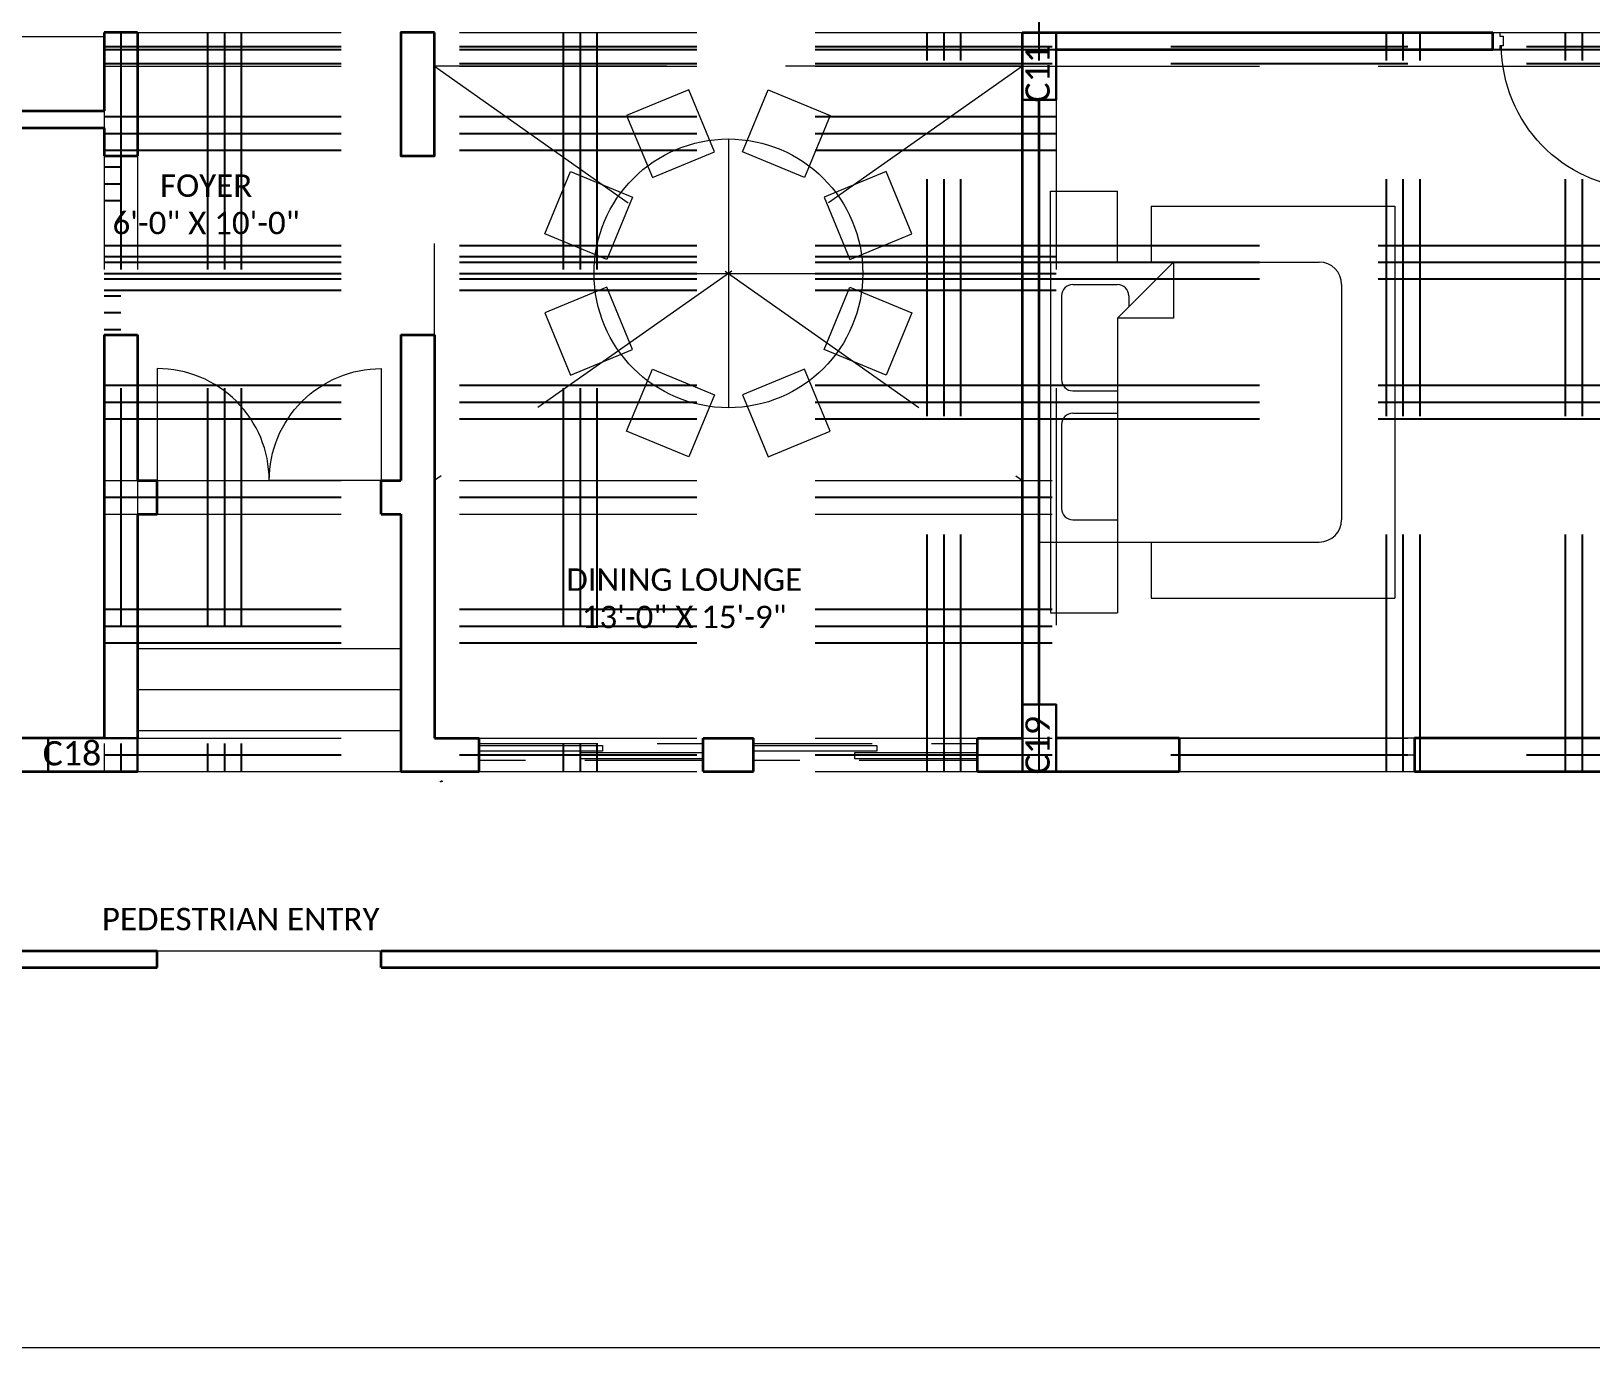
# Model space of a CAD drawing. Header units: inches. Extents: x -315739 to 560314, y 0 to 7836.
# Drawn here: x 315185.6 to 315603.4, y 5803.3 to 6156 of the extents above; entities that cross this region are included whole.
import ezdxf

# ---------------------------------------------------------------- set-up
doc = ezdxf.new("R2010")
doc.units = ezdxf.units.IN
doc.header["$LTSCALE"] = 5
doc.header["$MEASUREMENT"] = 0
doc.linetypes.add('DASHED', pattern=[19.05, 12.7, -6.35])
doc.linetypes.add('DASHED2', pattern=[9.525, 6.35, -3.175])
doc.layers.get('0').update_dxf_attribs({"linetype": 'CONTINUOUS', "lineweight": 0})
for name, color, linetype, lineweight in [('ANGLE SUPPORT', 7, 'CONTINUOUS', 30), ('AUTO', 252, 'CONTINUOUS', 5), ('BEAM', 1, 'DASHED', 9), ('COLUMN912', 7, 'CONTINUOUS', 30), ('DOOR', 7, 'CONTINUOUS', 9), ('FORMAT', 7, 'CONTINUOUS', 9), ('FUR', 32, 'CONTINUOUS', 18), ('furniture', 44, 'CONTINUOUS', 5), ('STAIR', 6, 'CONTINUOUS', 9), ('TC', 7, 'CONTINUOUS', 5), ('TEXT', 7, 'CONTINUOUS', 15), ('WALL', 7, 'CONTINUOUS', 35), ('WINDOW', 1, 'CONTINUOUS', 20)]:
    doc.layers.add(name, color=color, linetype=linetype, lineweight=lineweight)
doc.layers.add('CenterLines', color=7, linetype='DASHED')
doc.layers.add('COLUMN H', color=253, linetype='CONTINUOUS', lineweight=5, true_color=0xb0b0b0)
doc.styles.add('calibri', font='calibri')

# ---------------------------------------------------------------- blocks, each defined once
blk = doc.blocks.new('A$C04F40293')
at = {"layer": 'DOOR', "color": 0, "lineweight": 9}
for p, q in [((39.33, 3.58), (39.33, 41.92)), ((39.33, 41.92), (40.02, 41.92)), ((40.02, 3.58), (40.02, 41.92)), ((0, 0), (42, 0))]:
    blk.add_line(p, q, dxfattribs=at)
at = {"layer": 'DOOR', "color": 0}
for p, q in [((1.85, 4.5), (0, 4.5)), ((0, 0), (0, 4.5)), ((1.85, 3.58), (1.85, 4.5)), ((40.15, 3.58), (40.15, 4.5)), ((40.15, 4.5), (42, 4.5)), ((42, 4.5), (42, 0)), ((2.77, 3.58), (1.85, 3.58)), ((1.85, 0), (1.85, 0.92)), ((1.85, 0.92), (2.77, 0.92)), ((2.77, 0.92), (2.77, 3.58)), ((39.23, 0.92), (39.23, 3.58)), ((39.23, 3.58), (40.15, 3.58)), ((40.15, 0.92), (39.23, 0.92)), ((40.15, 0), (40.15, 0.92)), ((0, 0), (1.85, 0)), ((42, 0), (40.15, 0))]:
    blk.add_line(p, q, dxfattribs=at)
at = {"layer": 'DOOR', "color": 0, "lineweight": 9}
blk.add_arc((40.91, 3.35), 38.6, 92.3483, 179.6623, dxfattribs=at)
blk = doc.blocks.new('sdfs')
at = {"layer": 'furniture'}
for p, q in [((270934.86, -13070.01), (270934.86, -13145.01)), ((271009.86, -13070.01), (270934.86, -13070.01)), ((271009.86, -13070.01), (271009.86, -13145.01)), ((270934.86, -13073.01), (270915.86, -13073.01)), ((270915.86, -13073.01), (270915.86, -13091.01)), ((270934.86, -13073.01), (270934.86, -13091.01)), ((271009.86, -13073.01), (270934.86, -13073.01)), ((271009.86, -13073.01), (271028.86, -13073.01)), ((271009.86, -13073.01), (271009.86, -13091.01)), ((271028.86, -13073.01), (271028.86, -13091.01)), ((270940.86, -13079.01), (270940.86, -13091.01)), ((270966.36, -13076.01), (270943.86, -13076.01)), ((270969.36, -13079.01), (270969.36, -13091.01)), ((270975.36, -13079.01), (270975.36, -13091.01)), ((271000.86, -13076.01), (270978.36, -13076.01)), ((271003.86, -13079.01), (271003.86, -13091.01)), ((270934.86, -13091.01), (270915.86, -13091.01)), ((270994.86, -13091.01), (270934.86, -13091.01)), ((270994.86, -13091.01), (271009.86, -13106.01)), ((270994.86, -13106.01), (270994.86, -13091.01)), ((271009.86, -13091.01), (271028.86, -13091.01)), ((271000.86, -13094.01), (270997.86, -13094.01)), ((270919.86, -13100.01), (270919.86, -13165.3)), ((270934.86, -13100.01), (270919.86, -13100.01)), ((271024.86, -13100.01), (271009.86, -13100.01)), ((271024.86, -13100.01), (271024.86, -13165.3)), ((271009.86, -13106.01), (270994.86, -13106.01)), ((271003.86, -13151.01), (270940.86, -13151.01)), ((271024.86, -13165.3), (270919.86, -13165.3))]:
    blk.add_line(p, q, dxfattribs=at)
for centre, radius, start, end in [((270943.86, -13079.01), 3, 90, 180), ((270966.36, -13079.01), 3, 0, 90), ((270978.36, -13079.01), 3, 90, 180), ((271000.86, -13079.01), 3, 0, 90), ((271000.86, -13091.01), 3, 270, 0), ((270940.86, -13145.01), 6, 180, 270), ((271003.86, -13145.01), 6, 270, 0)]:
    blk.add_arc(centre, radius, start, end, dxfattribs=at)
blk = doc.blocks.new('*X102')
at = {"color": 0}
for p, q in [((113.6, 341.5), (113.7, 341.6)), ((113.7, 341.4), (114.3, 342)), ((113.8, 341.4), (114.3, 341.8)), ((113.9, 341.3), (114.3, 341.7)), ((114, 341.2), (114.3, 341.5)), ((114.1, 341.1), (114.3, 341.3)), ((114.2, 341), (114.3, 341.1)), ((114.3, 340.9), (114.3, 340.9))]:
    blk.add_line(p, q, dxfattribs=at)
blk = doc.blocks.new('YTYTY')
at = {"layer": 'ANGLE SUPPORT', "xscale": 3.841952967066176, "yscale": 3.841952967066176, "rotation": 90}
for p in [(-4797, 111169), (-4792, 111169)]:
    blk.add_blockref('*X102', p, dxfattribs=at)

msp = doc.modelspace()

# ---------------------------------------------------------------- hatches: boundary and pattern name
at = {"layer": 'COLUMN H'}
h = msp.add_hatch(dxfattribs=at)
h.set_pattern_fill('AR-CONC', color=256, scale=0.25, style=0)
h.set_pattern_definition([])
h.paths.add_polyline_path([(315451.13, 6137.61), (315460.13, 6137.61), (315460.13, 6155.61), (315451.13, 6155.61)], flags=0)
h = msp.add_hatch(dxfattribs=at)
h.set_pattern_fill('AR-CONC', color=256, scale=0.25, style=0)
h.set_pattern_definition([])
h.paths.add_polyline_path([(315451.13, 5957.61), (315460.13, 5957.61), (315460.13, 5975.61), (315451.13, 5975.61)], flags=0)
h = msp.add_hatch(dxfattribs=at)
h.set_pattern_fill('AR-CONC', color=256, scale=0.25, style=0)
h.set_pattern_definition([])
h.paths.add_polyline_path([(315190.13, 5966.61), (315190.13, 5957.61), (315214.13, 5957.61), (315214.13, 5966.61)], flags=0)

# ---------------------------------------------------------------- linework, layer by layer
msp.add_line((315219.38, 5909.61), (315279.38, 5909.61))
for points in [[(315219.38, 6035.61), (315249.38, 6035.61, 0.414214), (315219.38, 6065.61)], [(315279.38, 6035.61), (315249.38, 6035.61, -0.414214), (315279.38, 6065.61)]]:
    msp.add_lwpolyline(points, format="xyb", close=True)
at = {"layer": 'AUTO', "linetype": 'DASHED'}
for p, q in [((315293.63, 6035.61), (315293.63, 6146.61)), ((315451.13, 6146.61), (315293.63, 6146.61)), ((315293.63, 6146.61), (315451.13, 6035.61)), ((315451.13, 6146.61), (315293.63, 6035.61))]:
    msp.add_line(p, q, dxfattribs=at)
at = {"layer": 'BEAM'}
for p, q in [((315205.13, 6346.11), (315205.13, 5957.61)), ((315214.13, 6346.11), (315214.13, 5957.61)), ((315451.13, 6346.11), (315451.13, 5957.61)), ((315460.13, 6346.11), (315460.13, 5957.61)), ((315205.13, 6155.61), (315460.13, 6155.61)), ((315451.13, 6155.61), (315907.63, 6155.61)), ((315205.13, 6146.61), (315460.13, 6146.61)), ((315451.13, 6146.61), (315907.63, 6146.61)), ((315205.13, 6035.61), (315460.13, 6035.61)), ((315205.13, 6026.61), (315460.13, 6026.61)), ((315014.63, 5966.61), (315907.63, 5966.61)), ((315014.63, 5957.61), (315907.63, 5957.61))]:
    msp.add_line(p, q, dxfattribs=at)
at = {"layer": 'CenterLines'}
for p, q in [((315209.63, 6346.11), (315209.63, 5957.61)), ((315232.88, 6346.11), (315232.88, 5957.61)), ((315237.38, 6346.11), (315237.38, 5957.61)), ((315237.38, 6346.11), (315237.38, 5957.61)), ((315241.88, 6346.11), (315241.88, 5957.61)), ((315328.13, 6346.11), (315328.13, 5957.61)), ((315332.63, 6346.11), (315332.63, 5957.61)), ((315332.63, 6346.11), (315332.63, 5957.61)), ((315337.13, 6346.11), (315337.13, 5957.61)), ((315455.63, 5957.61), (315455.63, 6346.11)), ((315425.63, 5957.61), (315425.63, 6155.61)), ((315430.13, 5957.61), (315430.13, 6155.61)), ((315430.13, 5957.61), (315430.13, 6155.61)), ((315434.63, 5957.61), (315434.63, 6155.61)), ((315548.63, 5957.61), (315548.63, 6155.61)), ((315553.13, 5957.61), (315553.13, 6155.61)), ((315553.13, 5957.61), (315553.13, 6155.61)), ((315557.63, 5957.61), (315557.63, 6155.61)), ((315596.63, 5957.61), (315596.63, 6155.61)), ((315601.13, 5957.61), (315601.13, 6155.61)), ((315601.13, 5957.61), (315601.13, 6155.61)), ((315014.63, 6151.86), (315706.15, 6151.86)), ((315014.63, 6151.86), (315706.15, 6151.86)), ((315205.13, 6151.11), (315460.13, 6151.11)), ((315451.13, 6151.11), (315460.13, 6151.11)), ((315451.13, 6151.11), (315460.13, 6151.11)), ((315451.13, 6151.11), (315907.63, 6151.11)), ((315014.63, 6147.36), (315706.15, 6147.36)), ((315205.13, 6133.11), (315451.13, 6133.11)), ((315451.13, 6133.11), (315460.13, 6133.11)), ((315205.13, 6128.61), (315451.13, 6128.61)), ((315205.13, 6128.61), (315451.13, 6128.61)), ((315451.13, 6128.61), (315460.13, 6128.61)), ((315451.13, 6128.61), (315460.13, 6128.61)), ((315205.13, 6124.11), (315451.13, 6124.11)), ((315451.13, 6124.11), (315460.13, 6124.11)), ((315205.13, 6119.61), (315209.63, 6119.61)), ((315205.13, 6115.11), (315209.63, 6115.11)), ((315205.13, 6115.11), (315209.63, 6115.11)), ((315205.13, 6110.61), (315209.63, 6110.61)), ((315205.13, 6098.61), (315451.13, 6098.61)), ((315205.13, 6095.61), (315460.13, 6095.61)), ((315451.13, 6098.61), (315896.63, 6098.61)), ((315451.13, 6095.61), (315460.13, 6095.61)), ((315205.13, 6094.11), (315451.13, 6094.11)), ((315205.13, 6094.11), (315451.13, 6094.11)), ((315205.13, 6091.11), (315460.13, 6091.11)), ((315205.13, 6091.11), (315460.13, 6091.11)), ((315451.13, 6094.11), (315896.63, 6094.11)), ((315451.13, 6094.11), (315896.63, 6094.11)), ((315451.13, 6091.11), (315460.13, 6091.11)), ((315451.13, 6091.11), (315460.13, 6091.11)), ((315205.13, 6089.61), (315451.13, 6089.61)), ((315451.13, 6089.61), (315896.63, 6089.61)), ((315014.63, 6085.11), (315209.63, 6085.11)), ((315205.13, 6086.61), (315460.13, 6086.61)), ((315451.13, 6086.61), (315460.13, 6086.61)), ((315014.63, 6080.61), (315209.63, 6080.61)), ((315014.63, 6080.61), (315209.63, 6080.61)), ((315014.63, 6076.11), (315209.63, 6076.11)), ((315205.13, 6061.11), (315460.13, 6061.11)), ((315451.13, 6061.11), (315907.63, 6061.11)), ((315205.13, 6056.61), (315460.13, 6056.61)), ((315205.13, 6056.61), (315460.13, 6056.61)), ((315451.13, 6056.61), (315907.63, 6056.61)), ((315451.13, 6056.61), (315907.63, 6056.61)), ((315205.13, 6052.11), (315460.13, 6052.11)), ((315451.13, 6052.11), (315907.63, 6052.11)), ((315205.13, 6031.11), (315460.13, 6031.11)), ((315205.13, 6001.11), (315460.13, 6001.11)), ((315205.13, 5996.61), (315460.13, 5996.61)), ((315205.13, 5996.61), (315460.13, 5996.61)), ((315205.13, 5992.11), (315460.13, 5992.11)), ((315014.63, 5962.11), (315907.63, 5962.11))]:
    msp.add_line(p, q, dxfattribs=at)
at = {"layer": 'COLUMN912', "color": 7}
for points in [[(315451.13, 6137.61), (315460.13, 6137.61), (315460.13, 6155.61), (315451.13, 6155.61)], [(315451.13, 5957.61), (315460.13, 5957.61), (315460.13, 5975.61), (315451.13, 5975.61)], [(315190.13, 5966.61), (315190.13, 5957.61), (315214.13, 5957.61), (315214.13, 5966.61)]]:
    msp.add_lwpolyline(points, close=True, dxfattribs=at)
at = {"layer": 'FORMAT'}
msp.add_lwpolyline([(314739.82, 6513.62), (316826.3, 6513.62), (316826.3, 5803.25), (314739.82, 5803.25)], close=True, dxfattribs=at)
at = {"layer": 'FUR'}
for p, q in [((315095.63, 6154.61), (315205.13, 6154.61)), ((315372.38, 6127.11), (315372.38, 6055.11)), ((315336.38, 6091.11), (315408.38, 6091.11))]:
    msp.add_line(p, q, dxfattribs=at)
for points in [[(315345.12, 6133.4), (315352.01, 6116.77), (315368.64, 6123.66), (315361.75, 6140.29)], [(315399.64, 6133.4), (315392.75, 6116.77), (315376.12, 6123.66), (315383.01, 6140.29)], [(315330.09, 6118.37), (315346.72, 6111.48), (315339.83, 6094.85), (315323.2, 6101.74)], [(315414.67, 6118.37), (315398.04, 6111.48), (315404.92, 6094.85), (315421.55, 6101.74)], [(315330.09, 6063.86), (315346.72, 6070.74), (315339.83, 6087.37), (315323.2, 6080.49)], [(315414.67, 6063.86), (315398.04, 6070.74), (315404.92, 6087.37), (315421.55, 6080.49)], [(315345.12, 6048.83), (315352.01, 6065.46), (315368.64, 6058.57), (315361.75, 6041.94)], [(315399.64, 6048.83), (315392.75, 6065.46), (315376.12, 6058.57), (315383.01, 6041.94)]]:
    msp.add_lwpolyline(points, close=True, dxfattribs=at)
msp.add_circle((315372.38, 6091.11), 36, dxfattribs=at)
at = {"layer": 'STAIR', "linetype": 'CONTINUOUS'}
for p, q in [((315214.13, 5990.61), (315284.63, 5990.61)), ((315214.13, 5979.61), (315284.63, 5979.61)), ((315214.13, 5968.61), (315284.63, 5968.61)), ((315214.13, 5957.61), (315284.63, 5957.61))]:
    msp.add_line(p, q, dxfattribs=at)
at = {"layer": 'WALL'}
for p, q in [((315205.13, 6155.61), (315205.13, 6134.61)), ((315214.13, 6155.61), (315205.13, 6155.61)), ((315214.13, 6155.61), (315214.13, 6122.61)), ((315451.13, 5966.61), (315451.13, 6155.61)), ((315451.13, 6155.61), (315577.13, 6155.61)), ((315577.13, 6151.11), (315577.13, 6155.61)), ((315460.13, 6151.11), (315577.13, 6151.11)), ((315455.63, 5975.61), (315455.63, 6137.61)), ((315023.63, 6134.61), (315205.13, 6134.61)), ((315023.63, 6130.11), (315205.13, 6130.11)), ((315205.13, 6130.11), (315205.13, 6122.61)), ((315205.13, 6122.61), (315214.13, 6122.61)), ((315205.13, 6074.61), (315214.13, 6074.61)), ((315205.13, 6074.61), (315205.13, 5966.61)), ((315214.13, 6074.61), (315214.13, 6035.61)), ((315284.63, 6074.61), (315293.63, 6074.61)), ((315214.13, 6035.61), (315219.38, 6035.61)), ((315219.38, 6026.61), (315219.38, 6035.61)), ((315279.38, 6026.61), (315279.38, 6035.61)), ((315279.38, 6035.61), (315284.63, 6035.61)), ((315214.13, 6026.61), (315219.38, 6026.61)), ((315214.13, 6026.61), (315214.13, 5966.61)), ((315279.38, 6026.61), (315284.63, 6026.61)), ((315205.13, 5966.61), (315130.13, 5966.61)), ((315293.63, 5966.61), (315305.63, 5966.61)), ((315305.63, 5957.61), (315305.63, 5966.61)), ((315365.63, 5957.61), (315365.63, 5966.61)), ((315365.63, 5966.61), (315379.13, 5966.61)), ((315379.13, 5957.61), (315379.13, 5966.61)), ((315439.13, 5957.61), (315439.13, 5966.61)), ((315439.13, 5966.61), (315451.13, 5966.61)), ((315493.13, 5966.61), (315460.13, 5966.61)), ((315493.13, 5966.61), (315493.13, 5957.61)), ((315646.13, 5966.61), (315556.13, 5966.61)), ((315556.13, 5966.61), (315556.13, 5957.61)), ((315130.13, 5957.61), (315214.13, 5957.61)), ((315284.63, 5957.61), (315305.63, 5957.61)), ((315365.63, 5957.61), (315379.13, 5957.61)), ((315439.13, 5957.61), (315451.13, 5957.61)), ((315451.13, 5957.61), (315493.13, 5957.61)), ((315556.13, 5957.61), (315674.63, 5957.61)), ((315014.63, 5909.61), (315219.38, 5909.61)), ((315219.38, 5905.11), (315219.38, 5909.61)), ((315279.38, 5905.11), (315279.38, 5909.61)), ((315279.38, 5909.61), (315912.88, 5909.61)), ((315014.63, 5905.11), (315219.38, 5905.11)), ((315279.38, 5905.11), (315912.88, 5905.11))]:
    msp.add_line(p, q, dxfattribs=at)
at = {"layer": 'WALL', "color": 7}
for p, q in [((315284.63, 6074.61), (315284.63, 6035.61)), ((315293.63, 6074.61), (315293.63, 5966.61)), ((315284.63, 6026.61), (315284.63, 5957.61))]:
    msp.add_line(p, q, dxfattribs=at)
at = {"layer": 'WALL'}
msp.add_lwpolyline([(315293.63, 6155.61), (315284.63, 6155.61), (315284.63, 6122.61), (315293.63, 6122.61)], close=True, dxfattribs=at)
at = {"layer": 'WINDOW', "linetype": 'CONTINUOUS'}
for p, q in [((315556.13, 5966.61), (315493.13, 5966.61)), ((315493.13, 5957.61), (315556.13, 5957.61))]:
    msp.add_line(p, q, dxfattribs=at)
at = {"layer": 'WINDOW', "linetype": 'DASHED2'}
for p, q in [((315305.63, 5965.11), (315365.63, 5965.11)), ((315379.13, 5965.11), (315439.13, 5965.11)), ((315365.63, 5960.61), (315305.63, 5960.61)), ((315439.13, 5960.61), (315379.13, 5960.61))]:
    msp.add_line(p, q, dxfattribs=at)
at = {"layer": 'WINDOW', "linetype": 'CONTINUOUS'}
for points in [[(315305.63, 5964.61), (315338.63, 5964.61), (315338.63, 5963.11), (315305.63, 5963.11)], [(315332.63, 5961.11), (315365.63, 5961.11), (315365.63, 5962.61), (315332.63, 5962.61)], [(315379.13, 5964.61), (315412.13, 5964.61), (315412.13, 5963.11), (315379.13, 5963.11)], [(315406.13, 5961.11), (315439.13, 5961.11), (315439.13, 5962.61), (315406.13, 5962.61)]]:
    msp.add_lwpolyline(points, close=True, dxfattribs=at)
msp.add_lwpolyline([(315493.13, 5962.11), (315556.13, 5962.11)], dxfattribs=at)

# ---------------------------------------------------------------- block references
at = {"layer": 'ANGLE SUPPORT', "lineweight": 30, "xscale": 0.0363635679405495, "yscale": 0.0363635679405495}
msp.add_blockref('YTYTY', (315517.49, 1896.55), dxfattribs=at)
msp.add_blockref('YTYTY', (315517.49, 1896.55), dxfattribs=at)
at = {"layer": 'DOOR', "color": 7, "xscale": -1.000011026222332, "yscale": 1.000011026222332, "rotation": 180}
msp.add_blockref('A$C04F40293', (315577.13, 6155.61), dxfattribs=at)
at = {"layer": 'FUR', "rotation": 90}
msp.add_blockref('sdfs', (302385.61, -264915.74), dxfattribs=at)

# ---------------------------------------------------------------- texts
at = {"layer": 'TC', "char_height": 6.5, "attachment_point": 1, "rotation": 90, "style": 'calibri'}
for s, insert, width in [(' C11', (315451.94, 6136.87), 10.1111), (' C19', (315451.94, 5956.87), 11.5556)]:
    msp.add_mtext(s, dxfattribs=dict(at, insert=insert, width=width))
at = {"layer": 'TC', "insert": (315188.72, 5965.78), "char_height": 6.5, "width": 11.5556, "attachment_point": 1, "style": 'calibri'}
msp.add_mtext(' C18', dxfattribs=at)
at = {"layer": 'TEXT', "color": 0, "lineweight": 5, "char_height": 6, "attachment_point": 1, "style": 'calibri'}
for s, insert, width in [('\\pxqc;FOYER\\P6\'-0" X 10\'-0"', (315203.32, 6117.61), 58.3333), ('\\pxqc;DINING LOUNGE\\P13\'-0" X 15\'-9"', (315318.8, 6012.06), 83.5), ('PEDESTRIAN ENTRY', (315204.57, 5921.12), 78.5)]:
    msp.add_mtext(s, dxfattribs=dict(at, insert=insert, width=width))

doc.saveas('drawing.dxf')
